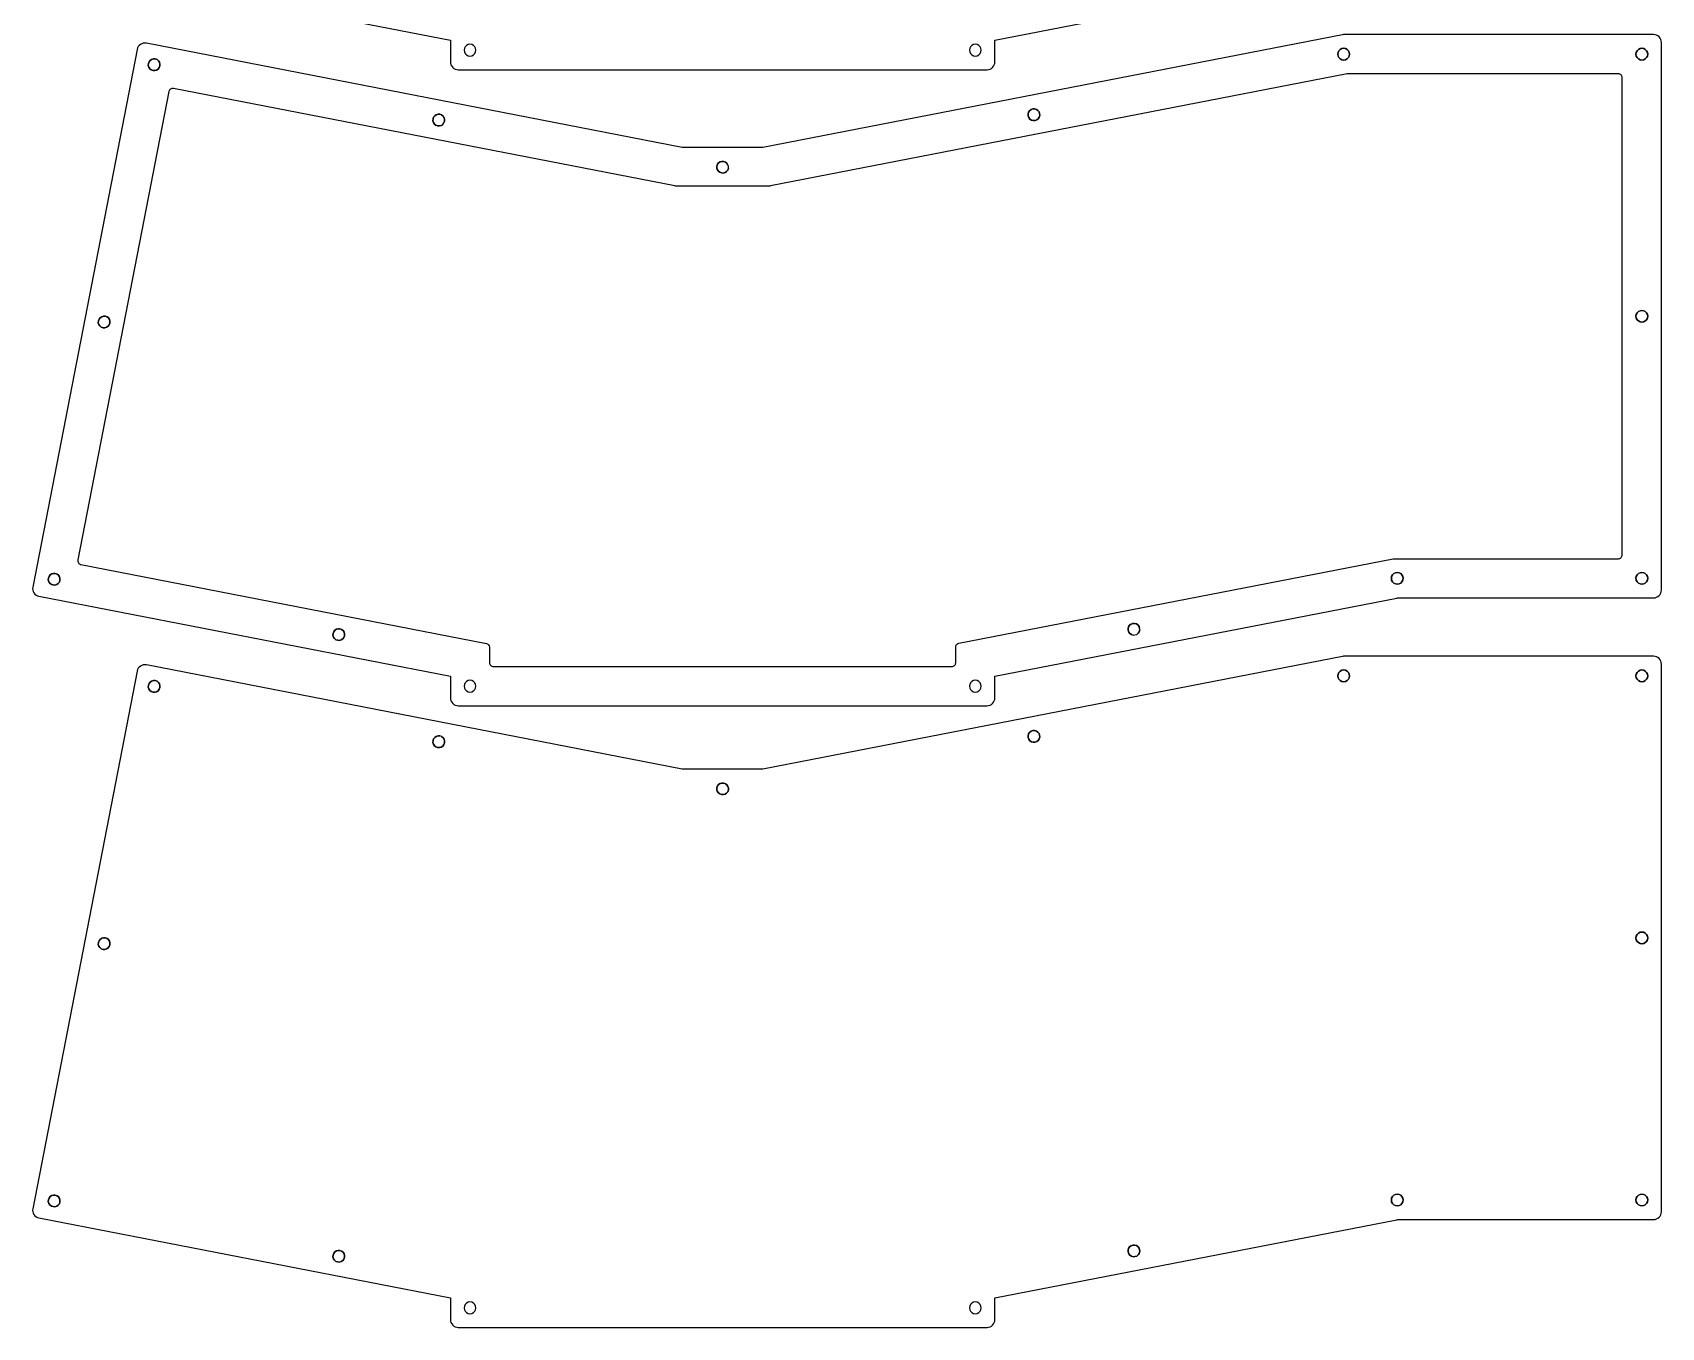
# Model space of a CAD drawing. Header units: millimetres. Extents: x -191 to 225, y 1 to 652.
# Drawn here: x -190.9 to 225.1, y 0.8 to 331.4 of the extents above; entities that cross this region are included whole.
import ezdxf

# ---------------------------------------------------------------- set-up
doc = ezdxf.new("R2010")
doc.units = ezdxf.units.MM
doc.layers.get('0').update_dxf_attribs({"linetype": 'CONTINUOUS'})

msp = doc.modelspace()

# ---------------------------------------------------------------- linework, layer by layer
for p, q in [((-160.87, 324.29), (-160.48, 324.56)), ((-160.48, 324.56), (-160.02, 324.68)), ((-160.02, 324.68), (-159.56, 324.67)), ((-159.56, 324.67), (-159.11, 324.51)), ((-159.11, 324.51), (-158.74, 324.22)), ((142.46, 325.89), (142.54, 326.35)), ((142.54, 325.43), (142.46, 325.89)), ((142.54, 326.35), (142.75, 326.77)), ((142.75, 325.01), (142.54, 325.43)), ((142.75, 326.77), (143.08, 327.11)), ((143.08, 324.68), (142.75, 325.01)), ((143.08, 327.11), (143.5, 327.32)), ((143.5, 324.46), (143.08, 324.68)), ((143.5, 327.32), (143.96, 327.39)), ((143.96, 327.39), (144.43, 327.32)), ((144.43, 327.32), (144.84, 327.11)), ((144.84, 324.68), (144.43, 324.46)), ((144.84, 327.11), (145.18, 326.77)), ((145.18, 325.01), (144.84, 324.68)), ((145.18, 326.77), (145.39, 326.35)), ((145.39, 325.43), (145.18, 325.01)), ((145.39, 326.35), (145.46, 325.89)), ((145.46, 325.89), (145.39, 325.43)), ((218.63, 325.89), (218.71, 326.35)), ((218.71, 325.43), (218.63, 325.89)), ((218.71, 326.35), (218.92, 326.77)), ((218.92, 325.01), (218.71, 325.43)), ((218.92, 326.77), (219.25, 327.11)), ((219.25, 324.68), (218.92, 325.01)), ((219.25, 327.11), (219.67, 327.32)), ((219.67, 324.46), (219.25, 324.68)), ((219.67, 327.32), (220.13, 327.39)), ((220.13, 327.39), (220.6, 327.32)), ((220.6, 327.32), (221.01, 327.11)), ((221.01, 324.68), (220.6, 324.46)), ((221.01, 327.11), (221.35, 326.77)), ((221.35, 325.01), (221.01, 324.68)), ((221.35, 326.77), (221.56, 326.35)), ((221.56, 325.43), (221.35, 325.01)), ((221.56, 326.35), (221.63, 325.89)), ((221.63, 325.89), (221.56, 325.43)), ((-161.33, 323.01), (-161.31, 323.48)), ((-161.2, 322.56), (-161.33, 323.01)), ((-161.31, 323.48), (-161.15, 323.92)), ((-160.94, 322.17), (-161.2, 322.56)), ((-161.15, 323.92), (-160.87, 324.29)), ((-160.57, 321.88), (-160.94, 322.17)), ((-160.13, 321.72), (-160.57, 321.88)), ((-159.66, 321.71), (-160.13, 321.72)), ((-159.21, 321.84), (-159.66, 321.71)), ((-158.82, 322.1), (-159.21, 321.84)), ((-158.53, 322.47), (-158.82, 322.1)), ((-158.74, 324.22), (-158.48, 323.83)), ((-158.37, 322.91), (-158.53, 322.47)), ((-158.48, 323.83), (-158.35, 323.38)), ((-158.35, 323.38), (-158.37, 322.91)), ((143.96, 324.39), (143.5, 324.46)), ((144.43, 324.46), (143.96, 324.39)), ((220.13, 324.39), (219.67, 324.46)), ((220.6, 324.46), (220.13, 324.39)), ((-88.63, 308.88), (-88.62, 309.35)), ((-88.51, 308.43), (-88.63, 308.88)), ((-88.62, 309.35), (-88.46, 309.79)), ((-88.24, 308.04), (-88.51, 308.43)), ((-88.46, 309.79), (-88.17, 310.16)), ((-87.87, 307.75), (-88.24, 308.04)), ((-88.17, 310.16), (-87.78, 310.43)), ((-87.78, 310.43), (-87.33, 310.55)), ((-87.33, 310.55), (-86.86, 310.54)), ((-86.86, 310.54), (-86.42, 310.38)), ((-86.51, 307.71), (-86.12, 307.97)), ((-86.42, 310.38), (-86.05, 310.09)), ((-86.12, 307.97), (-85.83, 308.34)), ((-85.79, 309.7), (-86.05, 310.09)), ((-85.67, 308.78), (-85.83, 308.34)), ((-85.79, 309.7), (-85.66, 309.25)), ((-85.66, 309.25), (-85.67, 308.78)), ((63.36, 310.61), (63.49, 311.06)), ((63.38, 310.14), (63.36, 310.61)), ((63.54, 309.7), (63.38, 310.14)), ((63.49, 311.06), (63.75, 311.45)), ((63.83, 309.33), (63.54, 309.7)), ((63.75, 311.45), (64.12, 311.74)), ((64.22, 309.07), (63.83, 309.33)), ((64.12, 311.74), (64.57, 311.9)), ((64.67, 308.94), (64.22, 309.07)), ((64.57, 311.9), (65.03, 311.92)), ((65.14, 308.96), (64.67, 308.94)), ((65.03, 311.92), (65.48, 311.79)), ((65.58, 309.12), (65.14, 308.96)), ((65.48, 311.79), (65.87, 311.53)), ((65.95, 309.41), (65.58, 309.12)), ((65.87, 311.53), (66.16, 311.16)), ((66.21, 309.79), (65.95, 309.41)), ((66.16, 311.16), (66.32, 310.72)), ((66.34, 310.24), (66.21, 309.79)), ((66.32, 310.72), (66.34, 310.24)), ((-87.43, 307.59), (-87.87, 307.75)), ((-86.96, 307.58), (-87.43, 307.59)), ((-86.51, 307.71), (-86.96, 307.58)), ((-16.14, 296.86), (-16.12, 297.33)), ((-16.01, 296.41), (-16.14, 296.86)), ((-16.12, 297.33), (-15.96, 297.77)), ((-15.74, 296.02), (-16.01, 296.41)), ((-15.96, 297.77), (-15.67, 298.14)), ((-15.37, 295.73), (-15.74, 296.02)), ((-15.67, 298.14), (-15.28, 298.4)), ((-14.93, 295.57), (-15.37, 295.73)), ((-15.28, 298.4), (-14.83, 298.53)), ((-14.47, 295.55), (-14.93, 295.57)), ((-14.83, 298.53), (-14.36, 298.51)), ((-14.01, 295.68), (-14.47, 295.55)), ((-14.36, 298.51), (-13.92, 298.35)), ((-13.62, 295.95), (-14.01, 295.68)), ((-13.92, 298.35), (-13.55, 298.07)), ((-13.34, 296.31), (-13.62, 295.95)), ((-13.29, 297.68), (-13.55, 298.07)), ((-13.18, 296.76), (-13.34, 296.31)), ((-13.16, 297.23), (-13.29, 297.68)), ((-13.18, 296.76), (-13.16, 297.23)), ((-174.08, 257.8), (-173.92, 258.24)), ((-173.92, 258.24), (-173.63, 258.61)), ((-173.63, 258.61), (-173.24, 258.87)), ((-173.24, 258.87), (-172.79, 259)), ((-172.79, 259), (-172.32, 258.98)), ((-172.32, 258.98), (-171.88, 258.82)), ((-171.88, 258.82), (-171.51, 258.54)), ((-171.51, 258.54), (-171.25, 258.15)), ((-171.25, 258.15), (-171.12, 257.7)), ((218.63, 258.98), (218.71, 259.44)), ((218.71, 258.51), (218.63, 258.98)), ((218.71, 259.44), (218.92, 259.86)), ((218.92, 258.1), (218.71, 258.51)), ((218.92, 259.86), (219.25, 260.19)), ((219.25, 257.77), (218.92, 258.1)), ((219.25, 260.19), (219.67, 260.4)), ((219.67, 260.4), (220.13, 260.48)), ((220.13, 260.48), (220.6, 260.4)), ((220.6, 260.4), (221.01, 260.19)), ((221.01, 260.19), (221.35, 259.86)), ((221.35, 258.1), (221.01, 257.77)), ((221.35, 259.86), (221.56, 259.44)), ((221.56, 258.51), (221.35, 258.1)), ((221.56, 259.44), (221.63, 258.98)), ((221.63, 258.98), (221.56, 258.51)), ((-174.1, 257.33), (-174.08, 257.8)), ((-173.97, 256.88), (-174.1, 257.33)), ((-173.71, 256.49), (-173.97, 256.88)), ((-173.34, 256.2), (-173.71, 256.49)), ((-172.9, 256.04), (-173.34, 256.2)), ((-172.43, 256.02), (-172.9, 256.04)), ((-171.98, 256.15), (-172.43, 256.02)), ((-171.59, 256.42), (-171.98, 256.15)), ((-171.3, 256.79), (-171.59, 256.42)), ((-171.14, 257.23), (-171.3, 256.79)), ((-171.12, 257.7), (-171.14, 257.23)), ((219.67, 257.55), (219.25, 257.77)), ((220.13, 257.48), (219.67, 257.55)), ((220.6, 257.55), (220.13, 257.48)), ((221.01, 257.77), (220.6, 257.55)), ((-186.87, 191.65), (-186.85, 192.12)), ((-186.74, 191.2), (-186.87, 191.65)), ((-186.85, 192.12), (-186.69, 192.56)), ((-186.69, 192.56), (-186.4, 192.93)), ((-186.4, 192.93), (-186.01, 193.19)), ((-186.01, 193.19), (-185.56, 193.32)), ((-185.56, 193.32), (-185.09, 193.3)), ((-185.09, 193.3), (-184.65, 193.14)), ((-184.65, 193.14), (-184.28, 192.85)), ((-184.28, 192.85), (-184.02, 192.46)), ((-183.9, 191.54), (-184.06, 191.1)), ((-184.02, 192.46), (-183.89, 192.01)), ((-183.89, 192.01), (-183.9, 191.54)), ((156.16, 192.07), (156.23, 192.53)), ((156.23, 191.6), (156.16, 192.07)), ((156.23, 192.53), (156.44, 192.95)), ((156.44, 191.18), (156.23, 191.6)), ((156.44, 192.95), (156.77, 193.28)), ((156.77, 193.28), (157.19, 193.49)), ((157.19, 193.49), (157.65, 193.56)), ((157.65, 193.56), (158.12, 193.49)), ((158.12, 193.49), (158.54, 193.28)), ((158.54, 193.28), (158.87, 192.95)), ((158.87, 192.95), (159.08, 192.53)), ((159.08, 191.6), (158.87, 191.18)), ((159.08, 192.53), (159.16, 192.07)), ((159.16, 192.07), (159.08, 191.6)), ((218.63, 192.07), (218.71, 192.53)), ((218.71, 191.6), (218.63, 192.07)), ((218.71, 192.53), (218.92, 192.95)), ((218.92, 191.18), (218.71, 191.6)), ((218.92, 192.95), (219.25, 193.28)), ((219.25, 193.28), (219.67, 193.49)), ((219.67, 193.49), (220.13, 193.56)), ((220.13, 193.56), (220.6, 193.49)), ((220.6, 193.49), (221.01, 193.28)), ((221.01, 193.28), (221.35, 192.95)), ((221.35, 192.95), (221.56, 192.53)), ((221.56, 191.6), (221.35, 191.18)), ((221.56, 192.53), (221.63, 192.07)), ((221.63, 192.07), (221.56, 191.6)), ((-186.47, 190.81), (-186.74, 191.2)), ((-186.1, 190.52), (-186.47, 190.81)), ((-185.66, 190.36), (-186.1, 190.52)), ((-185.19, 190.34), (-185.66, 190.36)), ((-184.74, 190.47), (-185.19, 190.34)), ((-184.35, 190.73), (-184.74, 190.47)), ((-184.06, 191.1), (-184.35, 190.73)), ((156.77, 190.85), (156.44, 191.18)), ((157.19, 190.64), (156.77, 190.85)), ((157.65, 190.57), (157.19, 190.64)), ((158.12, 190.64), (157.65, 190.57)), ((158.54, 190.85), (158.12, 190.64)), ((158.87, 191.18), (158.54, 190.85)), ((219.25, 190.85), (218.92, 191.18)), ((219.67, 190.64), (219.25, 190.85)), ((220.13, 190.57), (219.67, 190.64)), ((220.6, 190.64), (220.13, 190.57)), ((221.01, 190.85), (220.6, 190.64)), ((221.35, 191.18), (221.01, 190.85)), ((-113.7, 178.8), (-113.31, 179.06)), ((-113.31, 179.06), (-112.86, 179.19)), ((-112.86, 179.19), (-112.39, 179.17)), ((-112.39, 179.17), (-111.95, 179.01)), ((-111.95, 179.01), (-111.58, 178.72)), ((88.9, 179.25), (89.03, 179.7)), ((88.91, 178.78), (88.9, 179.25)), ((89.03, 179.7), (89.29, 180.09)), ((89.29, 180.09), (89.66, 180.37)), ((89.66, 180.37), (90.1, 180.53)), ((90.1, 180.53), (90.57, 180.55)), ((90.57, 180.55), (91.02, 180.42)), ((91.02, 180.42), (91.41, 180.16)), ((91.41, 180.16), (91.7, 179.79)), ((91.7, 179.79), (91.86, 179.35)), ((91.88, 178.88), (91.86, 179.35)), ((-114.17, 177.52), (-114.15, 177.99)), ((-114.04, 177.07), (-114.17, 177.52)), ((-114.15, 177.99), (-113.99, 178.43)), ((-113.78, 176.68), (-114.04, 177.07)), ((-113.99, 178.43), (-113.7, 178.8)), ((-113.41, 176.39), (-113.78, 176.68)), ((-112.97, 176.23), (-113.41, 176.39)), ((-112.5, 176.21), (-112.97, 176.23)), ((-112.05, 176.34), (-112.5, 176.21)), ((-111.66, 176.6), (-112.05, 176.34)), ((-111.37, 176.97), (-111.66, 176.6)), ((-111.58, 178.72), (-111.32, 178.33)), ((-111.21, 177.41), (-111.37, 176.97)), ((-111.32, 178.33), (-111.19, 177.88)), ((-111.19, 177.88), (-111.21, 177.41)), ((89.07, 178.33), (88.91, 178.78)), ((89.36, 177.97), (89.07, 178.33)), ((89.75, 177.7), (89.36, 177.97)), ((90.2, 177.57), (89.75, 177.7)), ((90.2, 177.57), (90.67, 177.59)), ((90.67, 177.59), (91.11, 177.75)), ((91.11, 177.75), (91.48, 178.04)), ((91.75, 178.43), (91.48, 178.04)), ((91.88, 178.88), (91.75, 178.43)), ((142.46, 167.15), (142.54, 167.62)), ((142.54, 166.69), (142.46, 167.15)), ((142.54, 167.62), (142.75, 168.04)), ((142.75, 166.27), (142.54, 166.69)), ((142.75, 168.04), (143.08, 168.37)), ((143.08, 168.37), (143.5, 168.58)), ((143.5, 168.58), (143.96, 168.65)), ((143.96, 168.65), (144.43, 168.58)), ((144.43, 168.58), (144.84, 168.37)), ((144.84, 168.37), (145.18, 168.04)), ((145.18, 168.04), (145.39, 167.62)), ((145.39, 166.69), (145.18, 166.27)), ((145.39, 167.62), (145.46, 167.15)), ((145.46, 167.15), (145.39, 166.69)), ((218.63, 167.15), (218.71, 167.62)), ((218.71, 166.69), (218.63, 167.15)), ((218.71, 167.62), (218.92, 168.04)), ((218.92, 166.27), (218.71, 166.69)), ((218.92, 168.04), (219.25, 168.37)), ((219.25, 168.37), (219.67, 168.58)), ((219.67, 168.58), (220.13, 168.65)), ((220.13, 168.65), (220.6, 168.58)), ((220.6, 168.58), (221.01, 168.37)), ((221.01, 168.37), (221.35, 168.04)), ((221.35, 168.04), (221.56, 167.62)), ((221.56, 166.69), (221.35, 166.27)), ((221.56, 167.62), (221.63, 167.15)), ((221.63, 167.15), (221.56, 166.69)), ((-161.33, 164.27), (-161.31, 164.75)), ((-161.2, 163.82), (-161.33, 164.27)), ((-161.31, 164.75), (-161.15, 165.19)), ((-160.94, 163.44), (-161.2, 163.82)), ((-161.15, 165.19), (-160.87, 165.56)), ((-160.57, 163.15), (-160.94, 163.44)), ((-160.87, 165.56), (-160.48, 165.82)), ((-160.13, 162.99), (-160.57, 163.15)), ((-160.48, 165.82), (-160.02, 165.95)), ((-159.66, 162.97), (-160.13, 162.99)), ((-160.02, 165.95), (-159.56, 165.93)), ((-159.21, 163.1), (-159.66, 162.97)), ((-159.56, 165.93), (-159.11, 165.77)), ((-158.82, 163.36), (-159.21, 163.1)), ((-159.11, 165.77), (-158.74, 165.48)), ((-158.53, 163.73), (-158.82, 163.36)), ((-158.74, 165.48), (-158.48, 165.09)), ((-158.37, 164.17), (-158.53, 163.73)), ((-158.48, 165.09), (-158.35, 164.64)), ((-158.35, 164.64), (-158.37, 164.17)), ((143.08, 165.94), (142.75, 166.27)), ((143.5, 165.73), (143.08, 165.94)), ((143.96, 165.65), (143.5, 165.73)), ((144.43, 165.73), (143.96, 165.65)), ((144.84, 165.94), (144.43, 165.73)), ((145.18, 166.27), (144.84, 165.94)), ((219.25, 165.94), (218.92, 166.27)), ((219.67, 165.73), (219.25, 165.94)), ((220.13, 165.65), (219.67, 165.73)), ((220.6, 165.73), (220.13, 165.65)), ((221.01, 165.94), (220.6, 165.73)), ((221.35, 166.27), (221.01, 165.94)), ((-88.63, 150.14), (-88.62, 150.61)), ((-88.51, 149.69), (-88.63, 150.14)), ((-88.62, 150.61), (-88.46, 151.06)), ((-88.46, 151.06), (-88.17, 151.43)), ((-88.17, 151.43), (-87.78, 151.69)), ((-87.78, 151.69), (-87.33, 151.82)), ((-87.33, 151.82), (-86.86, 151.8)), ((-86.42, 151.64), (-86.86, 151.8)), ((-86.42, 151.64), (-86.05, 151.35)), ((-86.05, 151.35), (-85.79, 150.96)), ((-85.67, 150.04), (-85.83, 149.6)), ((-85.79, 150.96), (-85.66, 150.51)), ((-85.66, 150.51), (-85.67, 150.04)), ((63.36, 151.87), (63.49, 152.33)), ((63.38, 151.41), (63.36, 151.87)), ((63.54, 150.96), (63.38, 151.41)), ((63.49, 152.33), (63.75, 152.72)), ((63.83, 150.59), (63.54, 150.96)), ((63.75, 152.72), (64.12, 153)), ((64.22, 150.33), (63.83, 150.59)), ((64.12, 153), (64.57, 153.16)), ((64.67, 150.2), (64.22, 150.33)), ((64.57, 153.16), (65.03, 153.18)), ((65.14, 150.22), (64.67, 150.2)), ((65.03, 153.18), (65.48, 153.05)), ((65.58, 150.38), (65.14, 150.22)), ((65.48, 153.05), (65.87, 152.79)), ((65.95, 150.67), (65.58, 150.38)), ((65.87, 152.79), (66.16, 152.42)), ((66.21, 151.06), (65.95, 150.67)), ((66.16, 152.42), (66.32, 151.98)), ((66.34, 151.51), (66.21, 151.06)), ((66.32, 151.98), (66.34, 151.51)), ((-88.24, 149.3), (-88.51, 149.69)), ((-87.87, 149.01), (-88.24, 149.3)), ((-87.43, 148.85), (-87.87, 149.01)), ((-86.96, 148.84), (-87.43, 148.85)), ((-86.51, 148.97), (-86.96, 148.84)), ((-86.12, 149.23), (-86.51, 148.97)), ((-85.83, 149.6), (-86.12, 149.23)), ((-16.14, 138.12), (-16.12, 138.59)), ((-16.01, 137.67), (-16.14, 138.12)), ((-16.12, 138.59), (-15.96, 139.03)), ((-15.74, 137.28), (-16.01, 137.67)), ((-15.96, 139.03), (-15.67, 139.4)), ((-15.67, 139.4), (-15.28, 139.67)), ((-15.28, 139.67), (-14.83, 139.79)), ((-14.83, 139.79), (-14.36, 139.78)), ((-14.36, 139.78), (-13.92, 139.62)), ((-13.92, 139.62), (-13.55, 139.33)), ((-13.34, 137.58), (-13.62, 137.21)), ((-13.55, 139.33), (-13.29, 138.94)), ((-13.18, 138.02), (-13.34, 137.58)), ((-13.29, 138.94), (-13.16, 138.49)), ((-13.16, 138.49), (-13.18, 138.02)), ((-15.37, 136.99), (-15.74, 137.28)), ((-14.93, 136.83), (-15.37, 136.99)), ((-14.47, 136.82), (-14.93, 136.83)), ((-14.01, 136.95), (-14.47, 136.82)), ((-13.62, 137.21), (-14.01, 136.95)), ((-173.92, 99.5), (-173.63, 99.87)), ((-173.63, 99.87), (-173.24, 100.13)), ((-173.24, 100.13), (-172.79, 100.26)), ((-172.79, 100.26), (-172.32, 100.25)), ((-172.32, 100.25), (-171.88, 100.09)), ((-171.88, 100.09), (-171.51, 99.8)), ((218.63, 100.24), (218.71, 100.7)), ((218.71, 99.78), (218.63, 100.24)), ((218.71, 100.7), (218.92, 101.12)), ((218.92, 101.12), (219.25, 101.45)), ((219.25, 101.45), (219.67, 101.67)), ((219.67, 101.67), (220.13, 101.74)), ((220.13, 101.74), (220.6, 101.67)), ((220.6, 101.67), (221.01, 101.45)), ((221.01, 101.45), (221.35, 101.12)), ((221.35, 101.12), (221.56, 100.7)), ((221.56, 100.7), (221.63, 100.24)), ((221.63, 100.24), (221.56, 99.78)), ((-174.1, 98.59), (-174.08, 99.06)), ((-173.97, 98.14), (-174.1, 98.59)), ((-174.08, 99.06), (-173.92, 99.5)), ((-173.71, 97.75), (-173.97, 98.14)), ((-173.34, 97.46), (-173.71, 97.75)), ((-172.9, 97.3), (-173.34, 97.46)), ((-172.43, 97.29), (-172.9, 97.3)), ((-171.98, 97.42), (-172.43, 97.29)), ((-171.59, 97.68), (-171.98, 97.42)), ((-171.3, 98.05), (-171.59, 97.68)), ((-171.51, 99.8), (-171.25, 99.41)), ((-171.14, 98.49), (-171.3, 98.05)), ((-171.25, 99.41), (-171.12, 98.96)), ((-171.12, 98.96), (-171.14, 98.49)), ((218.92, 99.36), (218.71, 99.78)), ((219.25, 99.03), (218.92, 99.36)), ((219.67, 98.81), (219.25, 99.03)), ((220.13, 98.74), (219.67, 98.81)), ((220.6, 98.81), (220.13, 98.74)), ((221.01, 99.03), (220.6, 98.81)), ((221.35, 99.36), (221.01, 99.03)), ((221.56, 99.78), (221.35, 99.36)), ((-186.87, 32.91), (-186.85, 33.38)), ((-186.85, 33.38), (-186.69, 33.82)), ((-186.69, 33.82), (-186.4, 34.19)), ((-186.4, 34.19), (-186.01, 34.45)), ((-186.01, 34.45), (-185.56, 34.58)), ((-185.56, 34.58), (-185.09, 34.56)), ((-185.09, 34.56), (-184.65, 34.4)), ((-184.65, 34.4), (-184.28, 34.12)), ((-184.28, 34.12), (-184.02, 33.73)), ((-184.02, 33.73), (-183.89, 33.28)), ((156.16, 33.33), (156.23, 33.79)), ((156.23, 32.86), (156.16, 33.33)), ((156.23, 33.79), (156.44, 34.21)), ((156.44, 34.21), (156.77, 34.54)), ((156.77, 34.54), (157.19, 34.75)), ((157.19, 34.75), (157.65, 34.83)), ((157.65, 34.83), (158.12, 34.75)), ((158.12, 34.75), (158.54, 34.54)), ((158.54, 34.54), (158.87, 34.21)), ((158.87, 34.21), (159.08, 33.79)), ((159.08, 33.79), (159.16, 33.33)), ((159.16, 33.33), (159.08, 32.86)), ((218.63, 33.33), (218.71, 33.79)), ((218.71, 32.86), (218.63, 33.33)), ((218.71, 33.79), (218.92, 34.21)), ((218.92, 34.21), (219.25, 34.54)), ((219.25, 34.54), (219.67, 34.75)), ((219.67, 34.75), (220.13, 34.83)), ((220.13, 34.83), (220.6, 34.75)), ((220.6, 34.75), (221.01, 34.54)), ((221.01, 34.54), (221.35, 34.21)), ((221.35, 34.21), (221.56, 33.79)), ((221.56, 33.79), (221.63, 33.33)), ((221.63, 33.33), (221.56, 32.86)), ((-186.74, 32.46), (-186.87, 32.91)), ((-186.47, 32.07), (-186.74, 32.46)), ((-186.1, 31.78), (-186.47, 32.07)), ((-185.66, 31.62), (-186.1, 31.78)), ((-185.19, 31.6), (-185.66, 31.62)), ((-184.74, 31.73), (-185.19, 31.6)), ((-184.35, 31.99), (-184.74, 31.73)), ((-184.06, 32.36), (-184.35, 31.99)), ((-183.9, 32.81), (-184.06, 32.36)), ((-183.89, 33.28), (-183.9, 32.81)), ((156.44, 32.45), (156.23, 32.86)), ((156.77, 32.11), (156.44, 32.45)), ((157.19, 31.9), (156.77, 32.11)), ((157.65, 31.83), (157.19, 31.9)), ((158.12, 31.9), (157.65, 31.83)), ((158.54, 32.11), (158.12, 31.9)), ((158.87, 32.45), (158.54, 32.11)), ((159.08, 32.86), (158.87, 32.45)), ((218.92, 32.45), (218.71, 32.86)), ((219.25, 32.11), (218.92, 32.45)), ((219.67, 31.9), (219.25, 32.11)), ((220.13, 31.83), (219.67, 31.9)), ((220.6, 31.9), (220.13, 31.83)), ((221.01, 32.11), (220.6, 31.9)), ((221.35, 32.45), (221.01, 32.11)), ((221.56, 32.86), (221.35, 32.45)), ((88.9, 20.51), (89.03, 20.96)), ((89.03, 20.96), (89.29, 21.35)), ((89.29, 21.35), (89.66, 21.64)), ((89.66, 21.64), (90.1, 21.8)), ((90.1, 21.8), (90.57, 21.81)), ((90.57, 21.81), (91.02, 21.68)), ((91.02, 21.68), (91.41, 21.42)), ((91.41, 21.42), (91.7, 21.05)), ((91.7, 21.05), (91.86, 20.61)), ((-114.17, 18.78), (-114.15, 19.25)), ((-114.04, 18.33), (-114.17, 18.78)), ((-114.15, 19.25), (-113.99, 19.69)), ((-113.78, 17.94), (-114.04, 18.33)), ((-113.99, 19.69), (-113.7, 20.06)), ((-113.41, 17.65), (-113.78, 17.94)), ((-113.7, 20.06), (-113.31, 20.32)), ((-112.97, 17.49), (-113.41, 17.65)), ((-113.31, 20.32), (-112.86, 20.45)), ((-112.5, 17.47), (-112.97, 17.49)), ((-112.86, 20.45), (-112.39, 20.43)), ((-112.05, 17.6), (-112.5, 17.47)), ((-112.39, 20.43), (-111.95, 20.27)), ((-111.66, 17.86), (-112.05, 17.6)), ((-111.95, 20.27), (-111.58, 19.99)), ((-111.37, 18.23), (-111.66, 17.86)), ((-111.58, 19.99), (-111.32, 19.6)), ((-111.21, 18.68), (-111.37, 18.23)), ((-111.32, 19.6), (-111.19, 19.15)), ((-111.19, 19.15), (-111.21, 18.68)), ((88.91, 20.04), (88.9, 20.51)), ((89.07, 19.6), (88.91, 20.04)), ((89.36, 19.23), (89.07, 19.6)), ((89.75, 18.96), (89.36, 19.23)), ((90.2, 18.83), (89.75, 18.96)), ((90.67, 18.85), (90.2, 18.83)), ((91.11, 19.01), (90.67, 18.85)), ((91.48, 19.3), (91.11, 19.01)), ((91.75, 19.69), (91.48, 19.3)), ((91.88, 20.14), (91.75, 19.69)), ((91.86, 20.61), (91.88, 20.14))]:
    msp.add_line(p, q)
for points in [[(223.13, 349.48, 0.414214), (225.13, 351.48), (225.13, 491.31, 0.414214), (223.13, 493.31), (144.11, 493.31), (-4.34, 464.48, -0.047992), (-4.72, 464.45), (-24.58, 464.45, -0.048018), (-24.96, 464.49), (-161.83, 491.09, 0.414214), (-164.18, 489.51), (-190.86, 352.25, 0.414214), (-189.28, 349.91), (-84.18, 329.48), (-84.18, 323.93, 0.414214), (-82.18, 321.93), (52.88, 321.93, 0.414214), (54.88, 323.93), (54.88, 329.48), (157.57, 349.44, -0.048033), (157.96, 349.48)], [(144.11, 330.89), (-4.34, 302.07, -0.047992), (-4.72, 302.03), (-24.58, 302.04, -0.048018), (-24.96, 302.07), (-161.83, 328.68, 0.414214), (-164.18, 327.1), (-190.86, 189.84, 0.414214), (-189.28, 187.49), (-84.18, 167.07), (-84.18, 161.52, 0.414214), (-82.18, 159.52), (52.88, 159.52, 0.414214), (54.88, 161.52), (54.88, 167.07), (157.57, 187.03, -0.048033), (157.96, 187.07), (223.13, 187.07, 0.414214), (225.13, 189.07), (225.13, 328.89, 0.414214), (223.13, 330.89)], [(-26.49, 292.22, -0.048012), (-26.87, 292.25), (-154.91, 317.14, 0.414214), (-156.08, 316.35), (-179.33, 196.74, 0.414215), (-178.54, 195.57), (-74.99, 175.44, -0.359038), (-74.18, 174.46), (-74.18, 170.52, 0.414214), (-73.18, 169.52), (43.88, 169.52, 0.414214), (44.88, 170.52), (44.88, 174.49, -0.359037), (45.69, 175.47), (156.61, 197.03, -0.048033), (156.99, 197.07), (214.13, 197.07, 0.414214), (215.13, 198.07), (215.13, 319.89, 0.414214), (214.13, 320.89), (145.26, 320.89, 0.047977), (144.88, 320.85), (-2.43, 292.25, -0.047999), (-2.82, 292.22)], [(-4.72, 143.3), (-24.58, 143.3, -0.048018), (-24.96, 143.33), (-161.83, 169.94, 0.414214), (-164.18, 168.36), (-190.86, 31.1, 0.414214), (-189.28, 28.76), (-84.18, 8.33), (-84.18, 2.78, 0.414214), (-82.18, 0.78), (52.88, 0.78, 0.414214), (54.88, 2.78), (54.88, 8.33), (157.57, 28.29, -0.048033), (157.96, 28.33), (223.13, 28.33, 0.414214), (225.13, 30.33), (225.13, 170.15, 0.414214), (223.13, 172.15), (144.11, 172.15), (-4.34, 143.33, -0.047992)]]:
    msp.add_lwpolyline(points, format="xyb", close=True)
for points in [[(-158.53, 322.47), (-158.37, 322.91), (-158.35, 323.38), (-158.48, 323.83), (-158.74, 324.22), (-159.11, 324.51), (-159.56, 324.67), (-160.02, 324.68), (-160.48, 324.56), (-160.87, 324.29), (-161.15, 323.92), (-161.31, 323.48), (-161.33, 323.01), (-161.2, 322.56), (-160.94, 322.17), (-160.57, 321.88), (-160.13, 321.72), (-159.66, 321.71), (-159.21, 321.84), (-158.82, 322.1)], [(-78.72, 328.36), (-79.18, 328.43), (-79.65, 328.36), (-80.07, 328.14), (-80.4, 327.81), (-80.61, 327.39), (-80.68, 326.93), (-80.61, 326.46), (-80.4, 326.05), (-80.07, 325.71), (-79.65, 325.5), (-79.18, 325.43), (-78.72, 325.5), (-78.3, 325.71), (-77.97, 326.05), (-77.76, 326.46), (-77.68, 326.93), (-77.76, 327.39), (-77.97, 327.81), (-78.3, 328.14)], [(50.76, 328.14), (50.34, 328.36), (49.88, 328.43), (49.42, 328.36), (49, 328.14), (48.66, 327.81), (48.45, 327.39), (48.38, 326.93), (48.45, 326.46), (48.66, 326.05), (49, 325.71), (49.42, 325.5), (49.88, 325.43), (50.34, 325.5), (50.76, 325.71), (51.09, 326.05), (51.3, 326.46), (51.38, 326.93), (51.3, 327.39), (51.09, 327.81)], [(144.43, 324.46), (144.84, 324.68), (145.18, 325.01), (145.39, 325.43), (145.46, 325.89), (145.39, 326.35), (145.18, 326.77), (144.84, 327.11), (144.43, 327.32), (143.96, 327.39), (143.5, 327.32), (143.08, 327.11), (142.75, 326.77), (142.54, 326.35), (142.46, 325.89), (142.54, 325.43), (142.75, 325.01), (143.08, 324.68), (143.5, 324.46), (143.96, 324.39)], [(221.01, 327.11), (220.6, 327.32), (220.13, 327.39), (219.67, 327.32), (219.25, 327.11), (218.92, 326.77), (218.71, 326.35), (218.63, 325.89), (218.71, 325.43), (218.92, 325.01), (219.25, 324.68), (219.67, 324.46), (220.13, 324.39), (220.6, 324.46), (221.01, 324.68), (221.35, 325.01), (221.56, 325.43), (221.63, 325.89), (221.56, 326.35), (221.35, 326.77)], [(-88.46, 309.79), (-88.62, 309.35), (-88.63, 308.88), (-88.51, 308.43), (-88.24, 308.04), (-87.87, 307.75), (-87.43, 307.59), (-86.96, 307.58), (-86.51, 307.71), (-86.12, 307.97), (-85.83, 308.34), (-85.67, 308.78), (-85.66, 309.25), (-85.79, 309.7), (-86.05, 310.09), (-86.42, 310.38), (-86.86, 310.54), (-87.33, 310.55), (-87.78, 310.43), (-88.17, 310.16)], [(65.95, 309.41), (66.21, 309.79), (66.34, 310.24), (66.32, 310.72), (66.16, 311.16), (65.87, 311.53), (65.48, 311.79), (65.03, 311.92), (64.57, 311.9), (64.12, 311.74), (63.75, 311.45), (63.49, 311.06), (63.36, 310.61), (63.38, 310.14), (63.54, 309.7), (63.83, 309.33), (64.22, 309.07), (64.67, 308.94), (65.14, 308.96), (65.58, 309.12)], [(-14.83, 298.53), (-15.28, 298.4), (-15.67, 298.14), (-15.96, 297.77), (-16.12, 297.33), (-16.14, 296.86), (-16.01, 296.41), (-15.74, 296.02), (-15.37, 295.73), (-14.93, 295.57), (-14.47, 295.55), (-14.01, 295.68), (-13.62, 295.95), (-13.34, 296.31), (-13.18, 296.76), (-13.16, 297.23), (-13.29, 297.68), (-13.55, 298.07), (-13.92, 298.35), (-14.36, 298.51)], [(-171.25, 258.15), (-171.51, 258.54), (-171.88, 258.82), (-172.32, 258.98), (-172.79, 259), (-173.24, 258.87), (-173.63, 258.61), (-173.92, 258.24), (-174.08, 257.8), (-174.1, 257.33), (-173.97, 256.88), (-173.71, 256.49), (-173.34, 256.2), (-172.9, 256.04), (-172.43, 256.02), (-171.98, 256.15), (-171.59, 256.42), (-171.3, 256.79), (-171.14, 257.23), (-171.12, 257.7)], [(218.92, 258.1), (219.25, 257.77), (219.67, 257.55), (220.13, 257.48), (220.6, 257.55), (221.01, 257.77), (221.35, 258.1), (221.56, 258.51), (221.63, 258.98), (221.56, 259.44), (221.35, 259.86), (221.01, 260.19), (220.6, 260.4), (220.13, 260.48), (219.67, 260.4), (219.25, 260.19), (218.92, 259.86), (218.71, 259.44), (218.63, 258.98), (218.71, 258.51)], [(-184.74, 190.47), (-184.35, 190.73), (-184.06, 191.1), (-183.9, 191.54), (-183.89, 192.01), (-184.02, 192.46), (-184.28, 192.85), (-184.65, 193.14), (-185.09, 193.3), (-185.56, 193.32), (-186.01, 193.19), (-186.4, 192.93), (-186.69, 192.56), (-186.85, 192.12), (-186.87, 191.65), (-186.74, 191.2), (-186.47, 190.81), (-186.1, 190.52), (-185.66, 190.36), (-185.19, 190.34)], [(156.16, 192.07), (156.23, 191.6), (156.44, 191.18), (156.77, 190.85), (157.19, 190.64), (157.65, 190.57), (158.12, 190.64), (158.54, 190.85), (158.87, 191.18), (159.08, 191.6), (159.16, 192.07), (159.08, 192.53), (158.87, 192.95), (158.54, 193.28), (158.12, 193.49), (157.65, 193.56), (157.19, 193.49), (156.77, 193.28), (156.44, 192.95), (156.23, 192.53)], [(221.56, 192.53), (221.35, 192.95), (221.01, 193.28), (220.6, 193.49), (220.13, 193.56), (219.67, 193.49), (219.25, 193.28), (218.92, 192.95), (218.71, 192.53), (218.63, 192.07), (218.71, 191.6), (218.92, 191.18), (219.25, 190.85), (219.67, 190.64), (220.13, 190.57), (220.6, 190.64), (221.01, 190.85), (221.35, 191.18), (221.56, 191.6), (221.63, 192.07)], [(-114.15, 177.99), (-114.17, 177.52), (-114.04, 177.07), (-113.78, 176.68), (-113.41, 176.39), (-112.97, 176.23), (-112.5, 176.21), (-112.05, 176.34), (-111.66, 176.6), (-111.37, 176.97), (-111.21, 177.41), (-111.19, 177.88), (-111.32, 178.33), (-111.58, 178.72), (-111.95, 179.01), (-112.39, 179.17), (-112.86, 179.19), (-113.31, 179.06), (-113.7, 178.8), (-113.99, 178.43)], [(91.86, 179.35), (91.7, 179.79), (91.41, 180.16), (91.02, 180.42), (90.57, 180.55), (90.1, 180.53), (89.66, 180.37), (89.29, 180.09), (89.03, 179.7), (88.9, 179.25), (88.91, 178.78), (89.07, 178.33), (89.36, 177.97), (89.75, 177.7), (90.2, 177.57), (90.67, 177.59), (91.11, 177.75), (91.48, 178.04), (91.75, 178.43), (91.88, 178.88)], [(144.43, 165.73), (144.84, 165.94), (145.18, 166.27), (145.39, 166.69), (145.46, 167.15), (145.39, 167.62), (145.18, 168.04), (144.84, 168.37), (144.43, 168.58), (143.96, 168.65), (143.5, 168.58), (143.08, 168.37), (142.75, 168.04), (142.54, 167.62), (142.46, 167.15), (142.54, 166.69), (142.75, 166.27), (143.08, 165.94), (143.5, 165.73), (143.96, 165.65)], [(220.6, 168.58), (220.13, 168.65), (219.67, 168.58), (219.25, 168.37), (218.92, 168.04), (218.71, 167.62), (218.63, 167.15), (218.71, 166.69), (218.92, 166.27), (219.25, 165.94), (219.67, 165.73), (220.13, 165.65), (220.6, 165.73), (221.01, 165.94), (221.35, 166.27), (221.56, 166.69), (221.63, 167.15), (221.56, 167.62), (221.35, 168.04), (221.01, 168.37)], [(-161.15, 165.19), (-161.31, 164.75), (-161.33, 164.27), (-161.2, 163.82), (-160.94, 163.44), (-160.57, 163.15), (-160.13, 162.99), (-159.66, 162.97), (-159.21, 163.1), (-158.82, 163.36), (-158.53, 163.73), (-158.37, 164.17), (-158.35, 164.64), (-158.48, 165.09), (-158.74, 165.48), (-159.11, 165.77), (-159.56, 165.93), (-160.02, 165.95), (-160.48, 165.82), (-160.87, 165.56)], [(-80.61, 164.98), (-80.68, 164.52), (-80.61, 164.05), (-80.4, 163.63), (-80.07, 163.3), (-79.65, 163.09), (-79.18, 163.02), (-78.72, 163.09), (-78.3, 163.3), (-77.97, 163.63), (-77.76, 164.05), (-77.68, 164.52), (-77.76, 164.98), (-77.97, 165.4), (-78.3, 165.73), (-78.72, 165.94), (-79.18, 166.02), (-79.65, 165.94), (-80.07, 165.73), (-80.4, 165.4)], [(49, 163.3), (49.42, 163.09), (49.88, 163.02), (50.34, 163.09), (50.76, 163.3), (51.09, 163.63), (51.3, 164.05), (51.38, 164.52), (51.3, 164.98), (51.09, 165.4), (50.76, 165.73), (50.34, 165.94), (49.88, 166.02), (49.42, 165.94), (49, 165.73), (48.66, 165.4), (48.45, 164.98), (48.38, 164.52), (48.45, 164.05), (48.66, 163.63)], [(-86.86, 151.8), (-87.33, 151.82), (-87.78, 151.69), (-88.17, 151.43), (-88.46, 151.06), (-88.62, 150.61), (-88.63, 150.14), (-88.51, 149.69), (-88.24, 149.3), (-87.87, 149.01), (-87.43, 148.85), (-86.96, 148.84), (-86.51, 148.97), (-86.12, 149.23), (-85.83, 149.6), (-85.67, 150.04), (-85.66, 150.51), (-85.79, 150.96), (-86.05, 151.35), (-86.42, 151.64)], [(65.95, 150.67), (66.21, 151.06), (66.34, 151.51), (66.32, 151.98), (66.16, 152.42), (65.87, 152.79), (65.48, 153.05), (65.03, 153.18), (64.57, 153.16), (64.12, 153), (63.75, 152.72), (63.49, 152.33), (63.36, 151.87), (63.38, 151.41), (63.54, 150.96), (63.83, 150.59), (64.22, 150.33), (64.67, 150.2), (65.14, 150.22), (65.58, 150.38)], [(-15.96, 139.03), (-16.12, 138.59), (-16.14, 138.12), (-16.01, 137.67), (-15.74, 137.28), (-15.37, 136.99), (-14.93, 136.83), (-14.47, 136.82), (-14.01, 136.95), (-13.62, 137.21), (-13.34, 137.58), (-13.18, 138.02), (-13.16, 138.49), (-13.29, 138.94), (-13.55, 139.33), (-13.92, 139.62), (-14.36, 139.78), (-14.83, 139.79), (-15.28, 139.67), (-15.67, 139.4)], [(-174.1, 98.59), (-173.97, 98.14), (-173.71, 97.75), (-173.34, 97.46), (-172.9, 97.3), (-172.43, 97.29), (-171.98, 97.42), (-171.59, 97.68), (-171.3, 98.05), (-171.14, 98.49), (-171.12, 98.96), (-171.25, 99.41), (-171.51, 99.8), (-171.88, 100.09), (-172.32, 100.25), (-172.79, 100.26), (-173.24, 100.13), (-173.63, 99.87), (-173.92, 99.5), (-174.08, 99.06)], [(220.6, 98.81), (221.01, 99.03), (221.35, 99.36), (221.56, 99.78), (221.63, 100.24), (221.56, 100.7), (221.35, 101.12), (221.01, 101.45), (220.6, 101.67), (220.13, 101.74), (219.67, 101.67), (219.25, 101.45), (218.92, 101.12), (218.71, 100.7), (218.63, 100.24), (218.71, 99.78), (218.92, 99.36), (219.25, 99.03), (219.67, 98.81), (220.13, 98.74)], [(-185.56, 34.58), (-186.01, 34.45), (-186.4, 34.19), (-186.69, 33.82), (-186.85, 33.38), (-186.87, 32.91), (-186.74, 32.46), (-186.47, 32.07), (-186.1, 31.78), (-185.66, 31.62), (-185.19, 31.6), (-184.74, 31.73), (-184.35, 31.99), (-184.06, 32.36), (-183.9, 32.81), (-183.89, 33.28), (-184.02, 33.73), (-184.28, 34.12), (-184.65, 34.4), (-185.09, 34.56)], [(156.77, 32.11), (157.19, 31.9), (157.65, 31.83), (158.12, 31.9), (158.54, 32.11), (158.87, 32.45), (159.08, 32.86), (159.16, 33.33), (159.08, 33.79), (158.87, 34.21), (158.54, 34.54), (158.12, 34.75), (157.65, 34.83), (157.19, 34.75), (156.77, 34.54), (156.44, 34.21), (156.23, 33.79), (156.16, 33.33), (156.23, 32.86), (156.44, 32.45)], [(219.67, 31.9), (220.13, 31.83), (220.6, 31.9), (221.01, 32.11), (221.35, 32.45), (221.56, 32.86), (221.63, 33.33), (221.56, 33.79), (221.35, 34.21), (221.01, 34.54), (220.6, 34.75), (220.13, 34.83), (219.67, 34.75), (219.25, 34.54), (218.92, 34.21), (218.71, 33.79), (218.63, 33.33), (218.71, 32.86), (218.92, 32.45), (219.25, 32.11)], [(89.75, 18.96), (90.2, 18.83), (90.67, 18.85), (91.11, 19.01), (91.48, 19.3), (91.75, 19.69), (91.88, 20.14), (91.86, 20.61), (91.7, 21.05), (91.41, 21.42), (91.02, 21.68), (90.57, 21.81), (90.1, 21.8), (89.66, 21.64), (89.29, 21.35), (89.03, 20.96), (88.9, 20.51), (88.91, 20.04), (89.07, 19.6), (89.36, 19.23)], [(-113.7, 20.06), (-113.99, 19.69), (-114.15, 19.25), (-114.17, 18.78), (-114.04, 18.33), (-113.78, 17.94), (-113.41, 17.65), (-112.97, 17.49), (-112.5, 17.47), (-112.05, 17.6), (-111.66, 17.86), (-111.37, 18.23), (-111.21, 18.68), (-111.19, 19.15), (-111.32, 19.6), (-111.58, 19.99), (-111.95, 20.27), (-112.39, 20.43), (-112.86, 20.45), (-113.31, 20.32)], [(-78.72, 4.35), (-78.3, 4.56), (-77.97, 4.9), (-77.76, 5.31), (-77.68, 5.78), (-77.76, 6.24), (-77.97, 6.66), (-78.3, 6.99), (-78.72, 7.2), (-79.18, 7.28), (-79.65, 7.2), (-80.07, 6.99), (-80.4, 6.66), (-80.61, 6.24), (-80.68, 5.78), (-80.61, 5.31), (-80.4, 4.9), (-80.07, 4.56), (-79.65, 4.35), (-79.18, 4.28)], [(51.09, 6.66), (50.76, 6.99), (50.34, 7.2), (49.88, 7.28), (49.42, 7.2), (49, 6.99), (48.66, 6.66), (48.45, 6.24), (48.38, 5.78), (48.45, 5.31), (48.66, 4.9), (49, 4.56), (49.42, 4.35), (49.88, 4.28), (50.34, 4.35), (50.76, 4.56), (51.09, 4.9), (51.3, 5.31), (51.38, 5.78), (51.3, 6.24)]]:
    msp.add_lwpolyline(points, close=True)
for centre in [(144.11, 328.89), (144.11, 170.15)]:
    msp.add_arc(centre, 2, 90, 101)

doc.saveas('drawing.dxf')
